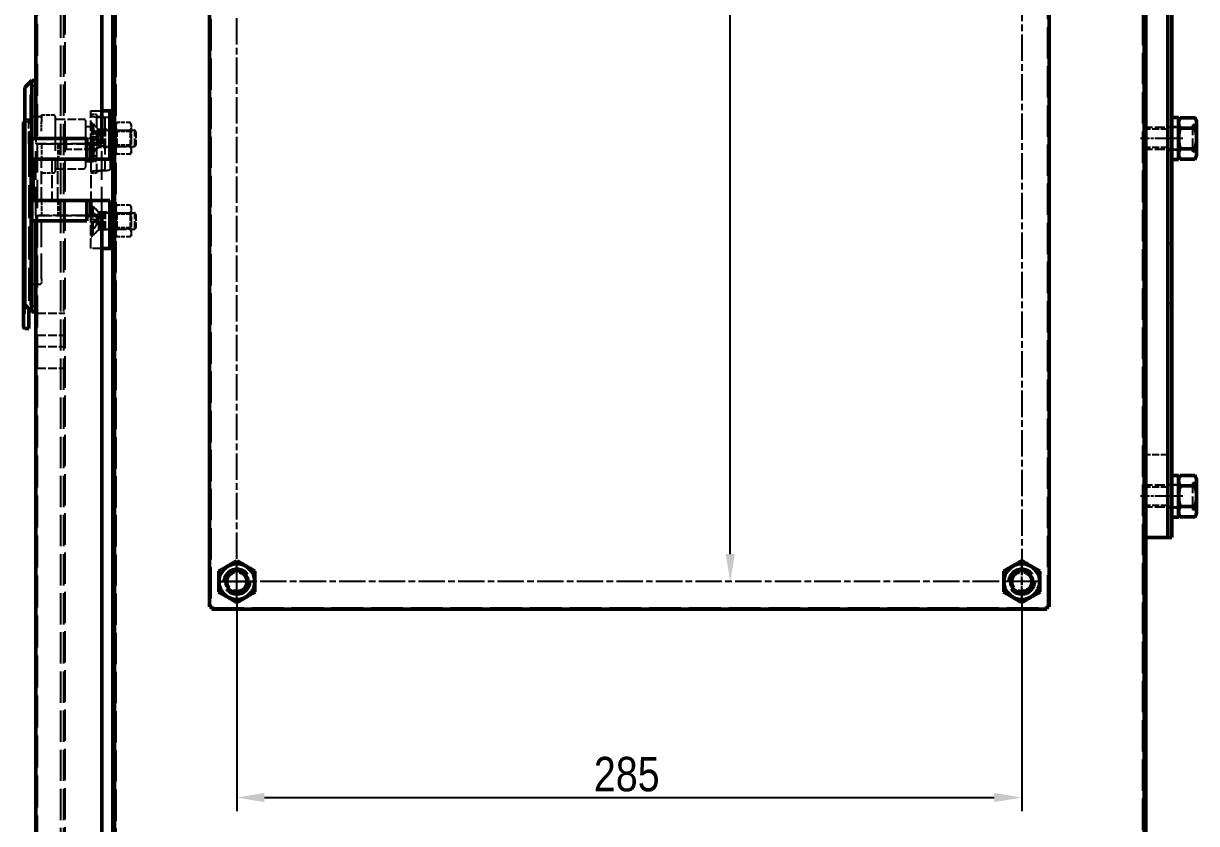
# Model space of a CAD drawing. Header units: millimetres. Extents: x 0 to 19094, y -1 to 2103.
# Drawn here: x 1362.1 to 1788.1, y 1368.4 to 1659 of the extents above; entities that cross this region are included whole.
import ezdxf

# ---------------------------------------------------------------- set-up
doc = ezdxf.new("R2010")
doc.units = ezdxf.units.MM
doc.header["$LTSCALE"] = 2.5
doc.linetypes.add('CHAIN', pattern=[0.7087, 0.4724, -0.0591, 0.1181, -0.0591])
doc.linetypes.add('DASHED', pattern=[0.2067, 0.1654, -0.0413])
for name, color, linetype, lineweight in [('Center Mark (ANSI)', 7, 'Continuous', 25), ('Centerline (ANSI)', 7, 'Continuous', 25), ('Co ban', 7, 'Continuous', 50), ('Dimension (ANSI)', 7, 'Continuous', 25), ('Hatch (ANSI)', 7, 'Continuous', 18)]:
    doc.layers.add(name, color=color, linetype=linetype, lineweight=lineweight)
doc.layers.add('Manh', color=7, linetype='DASHED', lineweight=25, true_color=0x008000)
doc.styles.add('StandardAM_ANSI', font='')
doc.styles.get('StandardAM_ANSI').set_extended_font_data('VNI-Helve-Condense')
doc.dimstyles.new('Default - mm (ANSI)', dxfattribs={"dimscale": 2.5, "dimtxt": 5, "dimasz": 4, "dimexe": 2, "dimexo": 0.5, "dimgap": 0.8, "dimtad": 1, "dimtoh": 1, "dimdec": 0, "dimrnd": 1e-08, "dimzin": 4, "dimdsep": 46, "dimtxsty": 'StandardAM_ANSI', "dimcen": 0.09, "dimdle": 10, "dimclrd": 256, "dimclre": 256, "dimclrt": 256, "dimadec": 1, "dimazin": 1, "dimtfac": 0.61, "dimtofl": 0, "dimtmove": 0, "dimatfit": 3, "dimldrblk": 'DOT', "dimfxl": 1, "dimtolj": 1, "dimtzin": 4, "dimlwd": -1, "dimlwe": -1, "dimarcsym": 0})

# ---------------------------------------------------------------- blocks, each defined once
blk = doc.blocks.new('*D22')
at = {"layer": 'Defpoints', "color": 0, "transparency": 16777216}
for p in [(1439.64, 1450.12), (1724.64, 1450.12), (1724.64, 1377.82)]:
    blk.add_point(p, dxfattribs=at)
at = {"layer": 'Dimension (ANSI)', "transparency": 16777216}
for p, q in [((1439.64, 1448.87), (1439.64, 1372.82)), ((1724.64, 1448.87), (1724.64, 1372.82)), ((1449.64, 1377.82), (1714.64, 1377.82))]:
    blk.add_line(p, q, dxfattribs=at)
for points in [[(1449.64, 1379.49), (1449.64, 1376.15), (1439.64, 1377.82)], [(1714.64, 1379.49), (1714.64, 1376.15), (1724.64, 1377.82)]]:
    blk.add_solid(points, dxfattribs=at)
at = {"layer": 'Dimension (ANSI)', "color": 150, "true_color": 0x0080ff, "transparency": 16777216, "insert": (1569.26, 1392.59), "char_height": 12.5, "attachment_point": 1, "style": 'StandardAM_ANSI'}
blk.add_mtext('\\A1;285', dxfattribs=at)
blk = doc.blocks.new('_Dot')
at = {"color": 0, "linetype": 'ByBlock', "lineweight": -2}
blk.add_line((-0.5, 0), (-1, 0), dxfattribs=at)
at = {"color": 0, "linetype": 'ByBlock', "const_width": 0.5}
blk.add_lwpolyline([(-0.25, 0, 1), (0.25, 0, 1)], format="xyb", close=True, dxfattribs=at)
blk = doc.blocks.new('*D23')
at = {"layer": 'Defpoints', "color": 0, "transparency": 16777216}
for p in [(1618.79, 1893.24), (1618.79, 1893.24), (1618.79, 1456.24)]:
    blk.add_point(p, dxfattribs=at)
at = {"layer": 'Dimension (ANSI)', "transparency": 16777216}
blk.add_line((1618.79, 1466.24), (1618.79, 1883.24), dxfattribs=at)
for points in [[(1617.12, 1883.24), (1620.45, 1883.24), (1618.79, 1893.24)], [(1617.12, 1466.24), (1620.45, 1466.24), (1618.79, 1456.24)]]:
    blk.add_solid(points, dxfattribs=at)
at = {"layer": 'Dimension (ANSI)', "color": 150, "true_color": 0x0080ff, "transparency": 16777216, "insert": (1604.02, 1661.76), "char_height": 12.5, "attachment_point": 1, "rotation": 90, "style": 'StandardAM_ANSI'}
blk.add_mtext('\\A1;437', dxfattribs=at)

msp = doc.modelspace()

# ---------------------------------------------------------------- hatches: boundary and pattern name
at = {"layer": 'Hatch (ANSI)'}
h = msp.add_hatch(dxfattribs=at)
h.set_pattern_fill('ANSI31', color=256, scale=12.7, style=0)
h.set_pattern_definition([(45, (0, 0), (-1.122532, 1.122532), [])])
h.paths.add_polyline_path([(1395.142, 1283.455), (1394.642, 1283.455), (1394.642, 1265.096), (1395.142, 1265.096)])
h.paths.add_polyline_path([(1394.642, 1875.742), (1395.142, 1875.742), (1395.142, 1937.389), (1394.642, 1937.389)])
h.paths.add_polyline_path([(1394.642, 1775.742), (1395.142, 1775.742), (1395.142, 1850.742), (1394.642, 1850.742)])
h.paths.add_polyline_path([(1395.142, 1750.742), (1394.642, 1750.742), (1394.642, 1675.742), (1395.142, 1675.742)])
h.paths.add_polyline_path([(1394.642, 1575.742), (1395.142, 1575.742), (1395.142, 1650.742), (1394.642, 1650.742)])
h.paths.add_polyline_path([(1395.142, 1550.742), (1394.642, 1550.742), (1394.642, 1342.951), (1395.142, 1342.951)])
h.paths.add_polyline_path([(1395.495, 1264.242), (1768.788, 1264.242), (1768.788, 1264.742), (1395.495, 1264.742)])
h.paths.add_polyline_path([(1768.788, 1938.242), (1395.495, 1938.242), (1395.495, 1937.742), (1768.788, 1937.742)])
h.paths.add_polyline_path([(1769.642, 1265.096), (1769.642, 1937.389), (1769.142, 1937.389), (1769.142, 1265.096)])

# ---------------------------------------------------------------- linework, layer by layer
at = {"layer": 'Center Mark (ANSI)', "linetype": 'CHAIN', "ltscale": 2.721974}
for p, q in [((1724.642, 1450.117), (1724.642, 1462.367)), ((1433.517, 1456.242), (1445.767, 1456.242))]:
    msp.add_line(p, q, dxfattribs=at)
at = {"layer": 'Centerline (ANSI)', "linetype": 'CHAIN', "ltscale": 8.113447}
for p, q in [((1439.642, 1450.117), (1439.642, 1899.367)), ((1724.642, 1899.367), (1724.642, 1450.117)), ((1730.767, 1456.242), (1433.517, 1456.242))]:
    msp.add_line(p, q, dxfattribs=at)
at = {"layer": 'Centerline (ANSI)', "linetype": 'CHAIN', "ltscale": 3.410825}
for p, q in [((1783.077, 1617.242), (1767.727, 1617.242)), ((1783.077, 1487.242), (1767.727, 1487.242))]:
    msp.add_line(p, q, dxfattribs=at)
at = {"layer": 'Co ban'}
for p, q in [((1769.142, 1937.389), (1769.142, 1265.096)), ((1769.642, 1265.096), (1769.642, 1937.389)), ((1429.642, 1447.242), (1429.642, 1902.242)), ((1734.642, 1902.242), (1734.642, 1447.242)), ((1777.642, 1477.242), (1777.642, 1887.242)), ((1777.642, 1477.242), (1777.642, 1887.242)), ((1779.142, 1477.242), (1779.142, 1887.242)), ((1390.642, 1862.242), (1390.642, 1615.242)), ((1366.642, 1617.242), (1366.642, 1860.242)), ((1394.642, 1650.742), (1394.642, 1675.742)), ((1395.142, 1675.742), (1395.142, 1650.742)), ((1395.142, 1650.742), (1394.642, 1650.742)), ((1394.642, 1650.742), (1394.642, 1575.742)), ((1395.142, 1575.742), (1395.142, 1650.742)), ((1362.642, 1635.742), (1365.142, 1638.242)), ((1362.642, 1635.742), (1362.642, 1556.742)), ((1365.142, 1617.242), (1365.142, 1638.242)), ((1366.642, 1638.242), (1365.142, 1638.242)), ((1390.642, 1627.242), (1393.554, 1627.242)), ((1393.554, 1627.242), (1394.642, 1627.242)), ((1393.554, 1627.242), (1393.554, 1609.742)), ((1781.602, 1624.852), (1780.885, 1624.852)), ((1781.602, 1624.852), (1781.602, 1609.632)), ((1781.602, 1623.742), (1782.182, 1624.748)), ((1782.182, 1624.748), (1787.521, 1624.748)), ((1788.102, 1623.742), (1787.521, 1624.748)), ((1788.102, 1622.872), (1788.102, 1623.742)), ((1362.142, 1615.242), (1362.142, 1622.742)), ((1782.182, 1620.995), (1787.521, 1620.995)), ((1788.102, 1617.242), (1788.102, 1622.872)), ((1362.142, 1615.242), (1362.142, 1556.242)), ((1365.142, 1617.242), (1365.142, 1609.742)), ((1365.142, 1617.242), (1385.142, 1617.242)), ((1385.142, 1617.242), (1385.142, 1609.742)), ((1385.142, 1615.242), (1390.642, 1615.242)), ((1386.642, 1609.742), (1386.642, 1615.242)), ((1788.102, 1611.613), (1788.102, 1617.242)), ((1781.602, 1610.742), (1782.182, 1609.737)), ((1782.182, 1613.49), (1787.521, 1613.49)), ((1788.102, 1610.742), (1787.521, 1609.737)), ((1788.102, 1610.742), (1788.102, 1611.613)), ((1365.142, 1609.742), (1385.142, 1609.742)), ((1365.142, 1594.742), (1365.142, 1609.742)), ((1365.642, 1609.742), (1365.642, 1594.742)), ((1388.642, 1609.742), (1385.142, 1609.742)), ((1388.642, 1609.742), (1393.554, 1609.742)), ((1781.602, 1609.632), (1779.142, 1609.632)), ((1782.182, 1609.737), (1787.521, 1609.737)), ((1385.142, 1594.742), (1365.142, 1594.742)), ((1365.142, 1594.742), (1365.142, 1587.242)), ((1385.142, 1594.742), (1385.142, 1587.242)), ((1385.142, 1594.742), (1388.642, 1594.742)), ((1386.642, 1589.242), (1386.642, 1594.742)), ((1393.554, 1594.742), (1388.642, 1594.742)), ((1393.554, 1594.742), (1393.554, 1577.242)), ((1390.642, 1589.242), (1385.142, 1589.242)), ((1390.642, 1589.242), (1390.642, 1342.242)), ((1365.142, 1554.242), (1365.142, 1587.242)), ((1385.142, 1587.242), (1365.142, 1587.242)), ((1366.642, 1344.242), (1366.642, 1587.242)), ((1393.554, 1577.242), (1390.642, 1577.242)), ((1394.642, 1577.242), (1393.554, 1577.242)), ((1394.642, 1575.742), (1395.142, 1575.742)), ((1394.642, 1550.742), (1394.642, 1575.742)), ((1395.142, 1575.742), (1395.142, 1550.742)), ((1362.142, 1548.742), (1362.142, 1556.242)), ((1362.642, 1556.742), (1365.142, 1554.242)), ((1364.142, 1555.242), (1364.142, 1548.242)), ((1366.642, 1554.242), (1365.142, 1554.242)), ((1395.142, 1550.742), (1394.642, 1550.742)), ((1394.642, 1550.742), (1394.642, 1342.951)), ((1395.142, 1342.951), (1395.142, 1550.742)), ((1364.142, 1548.242), (1362.642, 1548.242)), ((1781.602, 1494.852), (1780.885, 1494.852)), ((1781.602, 1494.852), (1781.602, 1479.632)), ((1781.602, 1493.742), (1782.182, 1494.748)), ((1782.182, 1494.748), (1787.521, 1494.748)), ((1782.182, 1490.995), (1787.521, 1490.995)), ((1788.102, 1493.742), (1787.521, 1494.748)), ((1788.102, 1492.872), (1788.102, 1493.742)), ((1788.102, 1487.242), (1788.102, 1492.872)), ((1788.102, 1481.613), (1788.102, 1487.242)), ((1782.182, 1483.49), (1787.521, 1483.49)), ((1781.602, 1479.632), (1779.142, 1479.632)), ((1781.602, 1480.742), (1782.182, 1479.737)), ((1782.182, 1479.737), (1787.521, 1479.737)), ((1788.102, 1480.742), (1787.521, 1479.737)), ((1788.102, 1480.742), (1788.102, 1481.613)), ((1777.642, 1477.242), (1777.642, 1472.242)), ((1777.642, 1472.242), (1777.642, 1477.242)), ((1779.142, 1477.242), (1779.142, 1472.242)), ((1769.642, 1472.242), (1777.642, 1472.242)), ((1777.642, 1472.242), (1779.142, 1472.242)), ((1429.642, 1447.242), (1430.642, 1447.242)), ((1429.642, 1447.242), (1429.642, 1447.096)), ((1430.142, 1447.096), (1429.642, 1447.096)), ((1430.142, 1447.242), (1430.142, 1447.096)), ((1430.642, 1446.742), (1430.495, 1446.742)), ((1430.495, 1446.742), (1430.495, 1446.242)), ((1430.495, 1446.242), (1430.642, 1446.242)), ((1430.642, 1447.242), (1430.642, 1446.242)), ((1733.642, 1446.242), (1430.642, 1446.242)), ((1733.642, 1446.242), (1733.642, 1447.242)), ((1733.642, 1447.242), (1734.642, 1447.242)), ((1733.642, 1446.742), (1733.788, 1446.742)), ((1733.642, 1446.242), (1733.788, 1446.242)), ((1733.788, 1446.742), (1733.788, 1446.242)), ((1734.142, 1447.242), (1734.142, 1447.096)), ((1734.142, 1447.096), (1734.642, 1447.096)), ((1734.642, 1447.096), (1734.642, 1447.242))]:
    msp.add_line(p, q, dxfattribs=at)
for centre in [(1439.642, 1456.242), (1724.642, 1456.242)]:
    msp.add_circle(centre, 4, dxfattribs=at)
for centre, radius, start, end in [((1362.642, 1622.742), 0.5, 90, 180), ((1362.642, 1548.742), 0.5, 180, 270), ((1439.642, 1456.242), 6.5, 120, 180), ((1439.642, 1456.242), 6.5, 60, 120), ((1439.642, 1456.242), 6.5, 0, 60), ((1724.642, 1456.242), 6.5, 120, 180), ((1724.642, 1456.242), 6.5, 60, 120), ((1724.642, 1456.242), 6.5, 0, 60), ((1439.642, 1456.242), 6.5, 180, 240), ((1439.642, 1456.242), 6.5, 300, 0), ((1724.642, 1456.242), 6.5, 180, 240), ((1724.642, 1456.242), 6.5, 300, 0), ((1439.642, 1456.242), 6.5, 240, 300), ((1724.642, 1456.242), 6.5, 240, 300)]:
    msp.add_arc(centre, radius, start, end, dxfattribs=at)
for centre in [(1780.885, 1617.242), (1780.885, 1487.242)]:
    msp.add_ellipse(centre, major_axis=(-43.158, 0), ratio=0.176327, start_param=4.712389, end_param=4.7528073, dxfattribs=at)
for points in [[(1782.182, 1624.748), (1781.602, 1623.742), (1781.602, 1622.872)], [(1788.102, 1622.872), (1788.102, 1623.742), (1787.521, 1624.748)], [(1781.602, 1622.872), (1781.602, 1622.001), (1782.182, 1620.995)], [(1782.182, 1620.995), (1781.602, 1618.984), (1781.602, 1617.242)], [(1787.521, 1620.995), (1788.102, 1622.001), (1788.102, 1622.872)], [(1788.102, 1617.242), (1788.102, 1618.984), (1787.521, 1620.995)], [(1781.602, 1617.242), (1781.602, 1615.501), (1782.182, 1613.49)], [(1787.521, 1613.49), (1788.102, 1615.501), (1788.102, 1617.242)], [(1782.182, 1613.49), (1781.602, 1612.484), (1781.602, 1611.613)], [(1781.602, 1611.613), (1781.602, 1610.742), (1782.182, 1609.737)], [(1788.102, 1611.613), (1788.102, 1612.484), (1787.521, 1613.49)], [(1787.521, 1609.737), (1788.102, 1610.742), (1788.102, 1611.613)], [(1782.182, 1494.748), (1781.602, 1493.742), (1781.602, 1492.872)], [(1781.602, 1492.872), (1781.602, 1492.001), (1782.182, 1490.995)], [(1782.182, 1490.995), (1781.602, 1488.984), (1781.602, 1487.242)], [(1788.102, 1492.872), (1788.102, 1493.742), (1787.521, 1494.748)], [(1787.521, 1490.995), (1788.102, 1492.001), (1788.102, 1492.872)], [(1788.102, 1487.242), (1788.102, 1488.984), (1787.521, 1490.995)], [(1781.602, 1487.242), (1781.602, 1485.501), (1782.182, 1483.49)], [(1787.521, 1483.49), (1788.102, 1485.501), (1788.102, 1487.242)], [(1782.182, 1483.49), (1781.602, 1482.484), (1781.602, 1481.613)], [(1788.102, 1481.613), (1788.102, 1482.484), (1787.521, 1483.49)], [(1781.602, 1481.613), (1781.602, 1480.742), (1782.182, 1479.737)], [(1787.521, 1479.737), (1788.102, 1480.742), (1788.102, 1481.613)], [(1433.142, 1459.995), (1434.883, 1461.001), (1436.392, 1461.872)], [(1436.392, 1461.872), (1437.9, 1462.742), (1439.642, 1463.748)], [(1439.642, 1463.748), (1441.383, 1462.742), (1442.892, 1461.872)], [(1442.892, 1461.872), (1444.4, 1461.001), (1446.142, 1459.995)], [(1718.142, 1459.995), (1719.883, 1461.001), (1721.392, 1461.872)], [(1721.392, 1461.872), (1722.9, 1462.742), (1724.642, 1463.748)], [(1724.642, 1463.748), (1726.383, 1462.742), (1727.892, 1461.872)], [(1727.892, 1461.872), (1729.4, 1461.001), (1731.142, 1459.995)], [(1433.142, 1456.242), (1433.142, 1457.984), (1433.142, 1459.995)], [(1446.142, 1459.995), (1446.142, 1457.984), (1446.142, 1456.242)], [(1718.142, 1456.242), (1718.142, 1457.984), (1718.142, 1459.995)], [(1731.142, 1459.995), (1731.142, 1457.984), (1731.142, 1456.242)], [(1433.142, 1452.49), (1433.142, 1454.501), (1433.142, 1456.242)], [(1446.142, 1456.242), (1446.142, 1454.501), (1446.142, 1452.49)], [(1718.142, 1452.49), (1718.142, 1454.501), (1718.142, 1456.242)], [(1731.142, 1456.242), (1731.142, 1454.501), (1731.142, 1452.49)], [(1436.392, 1450.613), (1434.883, 1451.484), (1433.142, 1452.49)], [(1439.642, 1448.737), (1437.9, 1449.742), (1436.392, 1450.613)], [(1442.892, 1450.613), (1441.383, 1449.742), (1439.642, 1448.737)], [(1446.142, 1452.49), (1444.4, 1451.484), (1442.892, 1450.613)], [(1721.392, 1450.613), (1719.883, 1451.484), (1718.142, 1452.49)], [(1724.642, 1448.737), (1722.9, 1449.742), (1721.392, 1450.613)], [(1727.892, 1450.613), (1726.383, 1449.742), (1724.642, 1448.737)], [(1731.142, 1452.49), (1729.4, 1451.484), (1727.892, 1450.613)]]:
    msp.add_rational_spline(points, [1, 1.0379548493, 1], degree=2, dxfattribs=at)
at = {"layer": 'Manh', "ltscale": 27.586491}
for p, q in [((1377.142, 1937.242), (1377.142, 1267.242)), ((1768.642, 1266.242), (1768.642, 1936.242))]:
    msp.add_line(p, q, dxfattribs=at)
at = {"layer": 'Manh', "ltscale": 27.528263}
msp.add_line((1395.642, 1935.535), (1395.642, 1266.949), dxfattribs=at)
at = {"layer": 'Manh', "ltscale": 27.515724}
for p, q in [((1430.142, 1902.242), (1430.142, 1447.242)), ((1734.142, 1447.242), (1734.142, 1902.242))]:
    msp.add_line(p, q, dxfattribs=at)
at = {"layer": 'Manh', "ltscale": 27.497648}
for p, q in [((1375.642, 1892.535), (1375.642, 1309.949)), ((1376.642, 1892.535), (1376.642, 1309.949))]:
    msp.add_line(p, q, dxfattribs=at)
at = {"layer": 'Manh', "ltscale": 28.116907}
for p, q in [((1367.142, 1862.242), (1367.142, 1615.242)), ((1367.142, 1589.242), (1367.142, 1342.242))]:
    msp.add_line(p, q, dxfattribs=at)
at = {"layer": 'Manh', "ltscale": 25.479761}
msp.add_line((1364.642, 1556.742), (1364.642, 1635.742), dxfattribs=at)
at = {"layer": 'Manh', "ltscale": 1.142718}
for p, q in [((1366.642, 1636.242), (1365.142, 1636.242)), ((1362.642, 1624.242), (1364.142, 1624.242)), ((1364.142, 1623.242), (1362.642, 1623.242)), ((1777.642, 1621.492), (1779.142, 1621.492)), ((1777.642, 1612.992), (1779.142, 1612.992)), ((1777.642, 1579.242), (1779.142, 1579.242)), ((1366.642, 1556.242), (1365.142, 1556.242)), ((1777.642, 1557.242), (1779.142, 1557.242)), ((1777.642, 1491.492), (1779.142, 1491.492)), ((1777.642, 1482.992), (1779.142, 1482.992))]:
    msp.add_line(p, q, dxfattribs=at)
at = {"layer": 'Manh', "ltscale": 8.259859}
for p, q in [((1386.642, 1627.242), (1390.642, 1627.242)), ((1390.642, 1577.242), (1386.642, 1577.242))]:
    msp.add_line(p, q, dxfattribs=at)
at = {"layer": 'Manh', "ltscale": 9.142444}
for p, q in [((1386.642, 1615.242), (1386.642, 1627.242)), ((1386.642, 1577.242), (1386.642, 1589.242))]:
    msp.add_line(p, q, dxfattribs=at)
at = {"layer": 'Manh', "ltscale": 10.770705}
for p, q in [((1364.142, 1615.242), (1364.142, 1624.242)), ((1388.642, 1625.89), (1388.642, 1616.89)), ((1388.642, 1613.595), (1388.642, 1604.595))]:
    msp.add_line(p, q, dxfattribs=at)
at = {"layer": 'Manh', "ltscale": 2.285536}
for p, q in [((1365.142, 1625.242), (1368.142, 1625.242)), ((1365.142, 1564.242), (1368.142, 1564.242))]:
    msp.add_line(p, q, dxfattribs=at)
at = {"layer": 'Manh', "ltscale": 0.380839}
for p, q in [((1367.142, 1626.242), (1366.642, 1626.242)), ((1366.642, 1566.242), (1367.142, 1566.242)), ((1367.142, 1563.992), (1366.642, 1563.992)), ((1367.142, 1563.742), (1366.642, 1563.742)), ((1362.142, 1557.094), (1362.642, 1557.094)), ((1362.142, 1556.692), (1362.642, 1556.692)), ((1362.142, 1555.506), (1362.642, 1555.506)), ((1362.142, 1555.296), (1362.642, 1555.296)), ((1362.142, 1554.899), (1362.642, 1554.899)), ((1367.142, 1558.492), (1366.642, 1558.492)), ((1362.142, 1554.008), (1362.642, 1554.008)), ((1362.142, 1553.918), (1362.642, 1553.918)), ((1362.142, 1553.594), (1362.642, 1553.594)), ((1362.142, 1553.521), (1362.642, 1553.521)), ((1367.142, 1459.742), (1366.642, 1459.742)), ((1367.142, 1455.742), (1366.642, 1455.742)), ((1367.142, 1391.742), (1366.642, 1391.742)), ((1367.142, 1387.742), (1366.642, 1387.742))]:
    msp.add_line(p, q, dxfattribs=at)
at = {"layer": 'Manh', "ltscale": 1.929415}
msp.add_line((1368.919, 1625.242), (1368.142, 1625.242), dxfattribs=at)
at = {"layer": 'Manh', "ltscale": 2.478572}
msp.add_line((1368.642, 1625.742), (1368.642, 1625.242), dxfattribs=at)
at = {"layer": 'Manh', "ltscale": 3.428354}
msp.add_line((1368.642, 1625.742), (1373.142, 1625.742), dxfattribs=at)
at = {"layer": 'Manh', "ltscale": 1.795034}
for p, q in [((1368.642, 1624.742), (1368.642, 1623.242)), ((1368.642, 1566.242), (1368.642, 1564.742))]:
    msp.add_line(p, q, dxfattribs=at)
at = {"layer": 'Manh', "ltscale": 2.603563}
msp.add_line((1368.642, 1619.825), (1368.642, 1623.242), dxfattribs=at)
at = {"layer": 'Manh', "ltscale": 30.397606}
msp.add_line((1373.642, 1625.242), (1373.642, 1605.242), dxfattribs=at)
at = {"layer": 'Manh', "ltscale": 7.618686}
for p, q in [((1374.142, 1624.242), (1384.142, 1624.242)), ((1374.142, 1606.242), (1384.142, 1606.242)), ((1367.142, 1553.742), (1377.142, 1553.742)), ((1367.142, 1545.809), (1377.142, 1545.809)), ((1367.142, 1541.675), (1377.142, 1541.675)), ((1367.142, 1533.742), (1377.142, 1533.742))]:
    msp.add_line(p, q, dxfattribs=at)
at = {"layer": 'Manh', "ltscale": 25.837965}
msp.add_line((1384.642, 1623.742), (1384.642, 1606.742), dxfattribs=at)
at = {"layer": 'Manh', "ltscale": 1.523657}
for p, q in [((1388.642, 1625.89), (1386.642, 1625.89)), ((1385.142, 1621.606), (1387.142, 1621.606)), ((1388.642, 1621.606), (1386.642, 1621.606)), ((1388.642, 1619.742), (1386.642, 1619.742)), ((1366.642, 1617.242), (1366.642, 1615.242)), ((1387.142, 1617.242), (1385.142, 1617.242)), ((1388.642, 1617.106), (1386.642, 1617.106)), ((1388.642, 1613.378), (1386.642, 1613.378)), ((1388.642, 1610.742), (1386.642, 1610.742)), ((1385.142, 1608.878), (1387.142, 1608.878)), ((1388.642, 1608.878), (1386.642, 1608.878)), ((1388.642, 1604.595), (1386.642, 1604.595)), ((1366.642, 1589.242), (1366.642, 1587.242))]:
    msp.add_line(p, q, dxfattribs=at)
at = {"layer": 'Manh', "ltscale": 2.962913}
for p, q in [((1389.392, 1620.492), (1386.642, 1623.242)), ((1389.392, 1613.992), (1386.642, 1611.242)), ((1389.392, 1590.492), (1386.642, 1593.242)), ((1389.392, 1583.992), (1386.642, 1581.242))]:
    msp.add_line(p, q, dxfattribs=at)
at = {"layer": 'Manh', "ltscale": 5.868368}
for p, q in [((1387.924, 1625.133), (1390.359, 1624.852)), ((1392.256, 1624.876), (1389.822, 1625.157)), ((1390.359, 1605.633), (1387.924, 1605.352)), ((1389.822, 1605.328), (1392.256, 1605.608))]:
    msp.add_line(p, q, dxfattribs=at)
at = {"layer": 'Manh', "ltscale": 14.179227}
for p, q in [((1391.642, 1624.548), (1391.642, 1605.937)), ((1393.642, 1624.548), (1393.642, 1605.937))]:
    msp.add_line(p, q, dxfattribs=at)
at = {"layer": 'Manh', "ltscale": 0.680383}
for p, q in [((1395.642, 1622.242), (1396.088, 1623.016)), ((1401.342, 1622.242), (1400.895, 1623.016)), ((1395.642, 1612.242), (1396.088, 1611.469)), ((1401.342, 1612.242), (1400.895, 1611.469)), ((1395.642, 1592.242), (1396.088, 1593.016)), ((1401.342, 1592.242), (1400.895, 1593.016)), ((1395.642, 1582.242), (1396.088, 1581.469)), ((1401.342, 1582.242), (1400.895, 1581.469))]:
    msp.add_line(p, q, dxfattribs=at)
at = {"layer": 'Manh', "ltscale": 3.662126}
for p, q in [((1400.895, 1623.016), (1396.088, 1623.016)), ((1400.895, 1620.129), (1396.088, 1620.129)), ((1400.895, 1614.356), (1396.088, 1614.356)), ((1400.895, 1611.469), (1396.088, 1611.469)), ((1400.895, 1593.016), (1396.088, 1593.016)), ((1400.895, 1590.129), (1396.088, 1590.129)), ((1400.895, 1584.356), (1396.088, 1584.356)), ((1400.895, 1581.469), (1396.088, 1581.469))]:
    msp.add_line(p, q, dxfattribs=at)
at = {"layer": 'Manh', "ltscale": 12.56584}
for p, q in [((1386.948, 1611.992), (1386.948, 1622.492)), ((1387.392, 1611.992), (1387.392, 1622.492)), ((1386.948, 1581.992), (1386.948, 1592.492)), ((1387.392, 1581.992), (1387.392, 1592.492))]:
    msp.add_line(p, q, dxfattribs=at)
at = {"layer": 'Manh', "ltscale": 0.337622}
for p, q in [((1386.948, 1622.492), (1387.392, 1622.492)), ((1386.948, 1611.992), (1387.392, 1611.992)), ((1386.948, 1592.492), (1387.392, 1592.492)), ((1386.948, 1581.992), (1387.392, 1581.992))]:
    msp.add_line(p, q, dxfattribs=at)
at = {"layer": 'Manh', "ltscale": 0.841808}
for p, q in [((1388.089, 1619.724), (1387.1, 1620.217)), ((1388.089, 1614.761), (1387.1, 1614.268)), ((1388.089, 1589.724), (1387.1, 1590.217)), ((1388.089, 1584.761), (1387.1, 1584.268))]:
    msp.add_line(p, q, dxfattribs=at)
at = {"layer": 'Manh', "ltscale": 2.754667}
for p, q in [((1389.948, 1619.936), (1387.392, 1622.492)), ((1389.948, 1614.549), (1387.392, 1611.992)), ((1389.948, 1589.936), (1387.392, 1592.492)), ((1389.948, 1584.549), (1387.392, 1581.992))]:
    msp.add_line(p, q, dxfattribs=at)
at = {"layer": 'Manh', "ltscale": 6.094929}
for p, q in [((1387.642, 1615.242), (1387.642, 1620.899)), ((1777.642, 1620.566), (1769.642, 1620.566)), ((1387.642, 1609.585), (1387.642, 1615.242)), ((1777.642, 1613.919), (1769.642, 1613.919)), ((1777.642, 1502.242), (1769.642, 1502.242)), ((1777.642, 1490.566), (1769.642, 1490.566)), ((1777.642, 1483.919), (1769.642, 1483.919))]:
    msp.add_line(p, q, dxfattribs=at)
at = {"layer": 'Manh', "ltscale": 0.420491}
for p, q in [((1388.089, 1619.662), (1388.089, 1619.724)), ((1388.089, 1614.761), (1388.089, 1614.822)), ((1388.089, 1589.662), (1388.089, 1589.724)), ((1388.089, 1584.761), (1388.089, 1584.822))]:
    msp.add_line(p, q, dxfattribs=at)
at = {"layer": 'Manh', "ltscale": 2.140947}
for p, q in [((1389.408, 1617.242), (1388.089, 1619.724)), ((1389.408, 1617.242), (1388.089, 1614.761)), ((1389.408, 1587.242), (1388.089, 1589.724)), ((1389.408, 1587.242), (1388.089, 1584.761))]:
    msp.add_line(p, q, dxfattribs=at)
at = {"layer": 'Manh', "ltscale": 7.778815}
for p, q in [((1389.392, 1620.492), (1389.392, 1613.992)), ((1389.392, 1590.492), (1389.392, 1583.992))]:
    msp.add_line(p, q, dxfattribs=at)
at = {"layer": 'Manh', "ltscale": 3.999763}
for p, q in [((1394.642, 1620.492), (1389.392, 1620.492)), ((1394.642, 1613.992), (1389.392, 1613.992)), ((1394.642, 1590.492), (1389.392, 1590.492)), ((1394.642, 1583.992), (1389.392, 1583.992))]:
    msp.add_line(p, q, dxfattribs=at)
at = {"layer": 'Manh', "ltscale": 6.446287}
for p, q in [((1389.948, 1614.549), (1389.948, 1619.936)), ((1391.335, 1614.549), (1391.335, 1619.936)), ((1389.948, 1584.549), (1389.948, 1589.936)), ((1391.335, 1584.549), (1391.335, 1589.936))]:
    msp.add_line(p, q, dxfattribs=at)
at = {"layer": 'Manh', "ltscale": 1.056283}
for p, q in [((1389.948, 1619.936), (1391.335, 1619.936)), ((1389.948, 1614.549), (1391.335, 1614.549)), ((1389.948, 1589.936), (1391.335, 1589.936)), ((1389.948, 1584.549), (1391.335, 1584.549))]:
    msp.add_line(p, q, dxfattribs=at)
at = {"layer": 'Manh', "ltscale": 0.52244}
for p, q in [((1391.335, 1619.936), (1391.948, 1620.242)), ((1402.948, 1619.629), (1402.642, 1620.242)), ((1391.335, 1614.549), (1391.948, 1614.242)), ((1402.948, 1614.856), (1402.642, 1614.242)), ((1391.335, 1589.936), (1391.948, 1590.242)), ((1402.948, 1589.629), (1402.642, 1590.242)), ((1402.948, 1584.856), (1402.642, 1584.242)), ((1391.335, 1584.549), (1391.948, 1584.242))]:
    msp.add_line(p, q, dxfattribs=at)
at = {"layer": 'Manh', "ltscale": 7.180437}
for p, q in [((1391.948, 1614.242), (1391.948, 1620.242)), ((1402.642, 1614.242), (1402.642, 1620.242)), ((1391.948, 1584.242), (1391.948, 1590.242)), ((1402.642, 1584.242), (1402.642, 1590.242))]:
    msp.add_line(p, q, dxfattribs=at)
at = {"layer": 'Manh', "ltscale": 8.146878}
for p, q in [((1391.948, 1620.242), (1402.642, 1620.242)), ((1391.948, 1614.242), (1402.642, 1614.242)), ((1391.948, 1590.242), (1402.642, 1590.242)), ((1391.948, 1584.242), (1402.642, 1584.242))]:
    msp.add_line(p, q, dxfattribs=at)
at = {"layer": 'Manh', "ltscale": 0.761779}
for p, q in [((1395.642, 1620.492), (1394.642, 1620.492)), ((1395.642, 1613.992), (1394.642, 1613.992)), ((1395.642, 1590.492), (1394.642, 1590.492)), ((1395.642, 1583.992), (1394.642, 1583.992)), ((1769.642, 1502.242), (1768.642, 1502.242))]:
    msp.add_line(p, q, dxfattribs=at)
at = {"layer": 'Manh', "ltscale": 0.53863}
for p, q in [((1396.142, 1619.701), (1395.642, 1620.201)), ((1400.842, 1619.701), (1401.342, 1620.201)), ((1387.142, 1617.242), (1387.642, 1617.742)), ((1396.142, 1614.784), (1395.642, 1614.284)), ((1400.842, 1614.784), (1401.342, 1614.284)), ((1387.142, 1613.242), (1387.642, 1612.742)), ((1396.142, 1589.701), (1395.642, 1590.201)), ((1400.842, 1589.701), (1401.342, 1590.201)), ((1396.142, 1584.784), (1395.642, 1584.284)), ((1400.842, 1584.784), (1401.342, 1584.284))]:
    msp.add_line(p, q, dxfattribs=at)
at = {"layer": 'Manh', "ltscale": 5.88435}
for p, q in [((1396.142, 1614.784), (1396.142, 1619.701)), ((1400.842, 1619.701), (1400.842, 1614.784)), ((1396.142, 1584.784), (1396.142, 1589.701)), ((1400.842, 1589.701), (1400.842, 1584.784))]:
    msp.add_line(p, q, dxfattribs=at)
at = {"layer": 'Manh', "ltscale": 3.58073}
for p, q in [((1400.842, 1619.701), (1396.142, 1619.701)), ((1400.842, 1614.784), (1396.142, 1614.784)), ((1400.842, 1589.701), (1396.142, 1589.701)), ((1400.842, 1584.784), (1396.142, 1584.784))]:
    msp.add_line(p, q, dxfattribs=at)
at = {"layer": 'Manh', "ltscale": 1.994494}
for p, q in [((1401.342, 1621.572), (1401.342, 1622.242)), ((1401.342, 1612.242), (1401.342, 1612.912)), ((1401.342, 1591.572), (1401.342, 1592.242)), ((1401.342, 1582.242), (1401.342, 1582.912))]:
    msp.add_line(p, q, dxfattribs=at)
at = {"layer": 'Manh', "ltscale": 3.989087}
for p, q in [((1401.342, 1617.242), (1401.342, 1621.572)), ((1401.342, 1612.912), (1401.342, 1617.242)), ((1401.342, 1587.242), (1401.342, 1591.572)), ((1401.342, 1582.912), (1401.342, 1587.242))]:
    msp.add_line(p, q, dxfattribs=at)
at = {"layer": 'Manh', "ltscale": 5.712137}
for p, q in [((1402.948, 1619.629), (1402.948, 1614.856)), ((1402.948, 1589.629), (1402.948, 1584.856))]:
    msp.add_line(p, q, dxfattribs=at)
at = {"layer": 'Manh', "ltscale": 9.57395}
for p, q in [((1769.602, 1621.242), (1769.602, 1613.242)), ((1769.602, 1491.242), (1769.602, 1483.242))]:
    msp.add_line(p, q, dxfattribs=at)
at = {"layer": 'Manh', "ltscale": 8.837692}
for p, q in [((1781.202, 1621.242), (1769.602, 1621.242)), ((1781.202, 1613.242), (1769.602, 1613.242)), ((1781.202, 1491.242), (1769.602, 1491.242)), ((1781.202, 1483.242), (1769.602, 1483.242))]:
    msp.add_line(p, q, dxfattribs=at)
at = {"layer": 'Manh', "ltscale": 0.545467}
for p, q in [((1780.885, 1621.422), (1781.602, 1621.422)), ((1780.885, 1491.422), (1781.602, 1491.422))]:
    msp.add_line(p, q, dxfattribs=at)
at = {"layer": 'Manh', "ltscale": 11.668273}
for p, q in [((1786.802, 1612.367), (1786.802, 1622.117)), ((1786.802, 1482.367), (1786.802, 1492.117))]:
    msp.add_line(p, q, dxfattribs=at)
at = {"layer": 'Manh', "ltscale": 0.990342}
for p, q in [((1788.102, 1622.117), (1786.802, 1622.117)), ((1788.102, 1612.367), (1786.802, 1612.367)), ((1788.102, 1492.117), (1786.802, 1492.117)), ((1788.102, 1482.367), (1786.802, 1482.367))]:
    msp.add_line(p, q, dxfattribs=at)
at = {"layer": 'Manh', "ltscale": 29.027576}
msp.add_line((1364.142, 1615.242), (1364.142, 1555.242), dxfattribs=at)
at = {"layer": 'Manh', "ltscale": 25.157232}
for p, q in [((1366.642, 1589.242), (1366.642, 1615.242)), ((1367.142, 1615.242), (1367.142, 1589.242)), ((1390.642, 1589.242), (1390.642, 1615.242))]:
    msp.add_line(p, q, dxfattribs=at)
at = {"layer": 'Manh', "ltscale": 14.094655}
for p, q in [((1385.142, 1615.242), (1366.642, 1615.242)), ((1366.642, 1589.242), (1385.142, 1589.242))]:
    msp.add_line(p, q, dxfattribs=at)
at = {"layer": 'Manh', "ltscale": 13.332776}
for p, q in [((1367.642, 1615.242), (1385.142, 1615.242)), ((1385.142, 1589.242), (1367.642, 1589.242))]:
    msp.add_line(p, q, dxfattribs=at)
at = {"layer": 'Manh', "ltscale": 4.190233}
for p, q in [((1368.642, 1615.242), (1368.642, 1609.742)), ((1374.642, 1615.242), (1374.642, 1609.742)), ((1374.867, 1615.242), (1374.867, 1609.742)), ((1368.642, 1594.742), (1368.642, 1589.242)), ((1374.642, 1594.742), (1374.642, 1589.242)), ((1374.867, 1594.742), (1374.867, 1589.242))]:
    msp.add_line(p, q, dxfattribs=at)
at = {"layer": 'Manh', "ltscale": 4.786925}
for p, q in [((1377.642, 1617.242), (1377.642, 1613.242)), ((1387.142, 1617.242), (1387.142, 1613.242))]:
    msp.add_line(p, q, dxfattribs=at)
at = {"layer": 'Manh', "ltscale": 1.487143}
for p, q in [((1386.948, 1617.787), (1388.893, 1617.617)), ((1386.948, 1616.698), (1388.893, 1616.868)), ((1386.948, 1587.787), (1388.893, 1587.617)), ((1386.948, 1586.698), (1388.893, 1586.868))]:
    msp.add_line(p, q, dxfattribs=at)
at = {"layer": 'Manh', "ltscale": 0.841082}
for p, q in [((1388.089, 1616.695), (1388.089, 1617.79)), ((1388.089, 1586.695), (1388.089, 1587.79))]:
    msp.add_line(p, q, dxfattribs=at)
at = {"layer": 'Manh', "ltscale": 2.50982}
msp.add_line((1388.642, 1616.89), (1388.642, 1613.595), dxfattribs=at)
at = {"layer": 'Manh', "ltscale": 7.237747}
msp.add_line((1387.142, 1613.242), (1377.642, 1613.242), dxfattribs=at)
at = {"layer": 'Manh', "ltscale": 1.874121}
for p, q in [((1779.142, 1613.062), (1781.602, 1613.062)), ((1779.142, 1483.062), (1781.602, 1483.062))]:
    msp.add_line(p, q, dxfattribs=at)
at = {"layer": 'Manh', "ltscale": 11.42808}
for p, q in [((1368.642, 1594.742), (1368.642, 1609.742)), ((1372.392, 1609.742), (1372.392, 1594.742)), ((1374.642, 1594.742), (1374.642, 1609.742)), ((1386.642, 1609.742), (1386.642, 1594.742))]:
    msp.add_line(p, q, dxfattribs=at)
at = {"layer": 'Manh', "ltscale": 3.047415}
msp.add_line((1369.142, 1604.742), (1373.142, 1604.742), dxfattribs=at)
at = {"layer": 'Manh', "ltscale": 22.254475}
msp.add_line((1368.642, 1566.242), (1368.642, 1589.242), dxfattribs=at)
at = {"layer": 'Manh', "ltscale": 2.082784}
msp.add_line((1362.642, 1556.742), (1362.642, 1554.008), dxfattribs=at)
at = {"layer": 'Manh', "ltscale": 0.315394}
msp.add_line((1362.642, 1554.008), (1362.642, 1553.594), dxfattribs=at)
at = {"layer": 'Manh', "ltscale": 0.408121}
msp.add_line((1362.642, 1553.594), (1362.642, 1553.521), dxfattribs=at)
at = {"layer": 'Manh', "ltscale": 27.921764}
msp.add_line((1430.642, 1446.742), (1733.642, 1446.742), dxfattribs=at)
at = {"layer": 'Manh', "ltscale": 29.637667}
for centre in [(1439.642, 1456.242), (1724.642, 1456.242)]:
    msp.add_circle(centre, 4.875, dxfattribs=at)
at = {"layer": 'Manh', "ltscale": 25.837965}
for centre in [(1439.642, 1456.242), (1724.642, 1456.242)]:
    msp.add_circle(centre, 4.25, dxfattribs=at)
at = {"layer": 'Manh', "ltscale": 24.00499}
for centre in [(1439.642, 1456.242), (1724.642, 1456.242)]:
    msp.add_circle(centre, 3.949, dxfattribs=at)
at = {"layer": 'Manh', "ltscale": 15.909576}
for centre in [(1439.642, 1456.242), (1724.642, 1456.242)]:
    msp.add_circle(centre, 3.324, dxfattribs=at)
at = {"layer": 'Manh', "ltscale": 0.727532}
for centre, start, end in [((1365.142, 1635.742), 90, 180), ((1365.142, 1556.742), 180, 270)]:
    msp.add_arc(centre, 0.5, start, end, dxfattribs=at)
at = {"layer": 'Manh', "ltscale": 0.598278}
for centre, start, end in [((1365.142, 1625.742), 180, 270), ((1368.142, 1624.742), 0, 90), ((1373.142, 1625.242), 0, 90), ((1374.142, 1624.742), 180, 270), ((1384.142, 1623.742), 0, 90), ((1374.142, 1605.742), 90, 180), ((1384.142, 1606.742), 270, 0), ((1369.142, 1604.242), 90, 180), ((1373.142, 1605.242), 270, 0), ((1365.142, 1563.742), 90, 180), ((1368.142, 1564.742), 270, 0)]:
    msp.add_arc(centre, 0.5, start, end, dxfattribs=at)
at = {"layer": 'Manh', "ltscale": 0.23126}
for centre, start, end in [((1387.222, 1620.462), 180, 243.5), ((1387.222, 1614.023), 116.5, 180), ((1387.222, 1590.462), 180, 243.5), ((1387.222, 1584.023), 116.5, 180)]:
    msp.add_arc(centre, 0.274, start, end, dxfattribs=at)
at = {"layer": 'Manh', "ltscale": 0.478602}
for centre, start, end in [((1781.202, 1621.642), 270, 0), ((1781.202, 1612.842), 0, 90), ((1781.202, 1491.642), 270, 0), ((1781.202, 1482.842), 0, 90)]:
    msp.add_arc(centre, 0.4, start, end, dxfattribs=at)
at = {"layer": 'Manh', "ltscale": 6.13265}
for centre, major_axis, start_param, end_param in [((1411.642, 1625.437), (25, 0), 3.1415927, 3.4633432), ((1366.642, 1624.548), (-25, 0), 3.1415927, 3.4633432), ((1366.642, 1605.937), (25, 0), 5.9614348, 6.2831853), ((1411.642, 1605.048), (-25, 0), 5.9614348, 6.2831853)]:
    msp.add_ellipse(centre, major_axis=major_axis, ratio=0.0384615, start_param=start_param, end_param=end_param, dxfattribs=at)
at = {"layer": 'Manh', "ltscale": 5.64203}
for centre, major_axis, start_param, end_param in [((1411.642, 1625.437), (23, 0), 3.1415927, 3.4633432), ((1411.642, 1605.048), (-23, 0), 5.9614348, 6.2831853)]:
    msp.add_ellipse(centre, major_axis=major_axis, ratio=0.0384615, start_param=start_param, end_param=end_param, dxfattribs=at)
at = {"layer": 'Manh', "ltscale": 6.62327}
for centre, major_axis, start_param, end_param in [((1366.642, 1624.548), (-27, 0), 3.1415927, 3.4633432), ((1366.642, 1605.937), (27, 0), 5.9614348, 6.2831853)]:
    msp.add_ellipse(centre, major_axis=major_axis, ratio=0.0384615, start_param=start_param, end_param=end_param, dxfattribs=at)
at = {"layer": 'Manh', "ltscale": 1.903179}
for centre in [(1777.398, 1617.242), (1777.398, 1487.242)]:
    msp.add_ellipse(centre, major_axis=(-43.158, 0), ratio=0.176327, start_param=4.6148277, end_param=4.6719706, dxfattribs=at)
at = {"layer": 'Manh', "ltscale": 0.553884}
for centre in [(1780.885, 1617.242), (1780.885, 1487.242)]:
    msp.add_ellipse(centre, major_axis=(-43.158, 0), ratio=0.176327, start_param=4.6957963, end_param=4.712389, dxfattribs=at)
at = {"layer": 'Manh', "ltscale": 0.727532}
for centre, major_axis, start_param, end_param in [((1385.142, 1622.313), (0, -0.707), 4.712389, 6.2831853), ((1387.142, 1620.899), (0, 0.707), 4.712389, 6.2831853), ((1385.142, 1608.171), (0, 0.707), 0, 1.5707963), ((1387.142, 1609.585), (0, -0.707), 0, 1.5707963)]:
    msp.add_ellipse(centre, major_axis=major_axis, ratio=0.7071068, start_param=start_param, end_param=end_param, dxfattribs=at)
at = {"layer": 'Manh', "ltscale": 1.903074}
for centre in [(1780.885, 1617.242), (1780.885, 1487.242)]:
    msp.add_ellipse(centre, major_axis=(23.706, 0), ratio=0.176327, start_param=1.5405849, end_param=1.6444274, dxfattribs=at)
at = {"layer": 'Manh', "ltscale": 1.903521}
for centre in [(1777.398, 1617.242), (1777.398, 1487.242)]:
    msp.add_ellipse(centre, major_axis=(23.706, 0), ratio=0.176327, start_param=1.3925175, end_param=1.4971652, dxfattribs=at)
at = {"layer": 'Manh', "ltscale": 0.18487}
msp.add_open_spline([(1368.919, 1625.242), (1368.925, 1625.242), (1368.93, 1625.242), (1368.984, 1625.242), (1369.027, 1625.239), (1369.095, 1625.23), (1369.12, 1625.224), (1369.141, 1625.217), (1369.141, 1625.217), (1369.142, 1625.217)], degree=3, knots=[0, 0, 0, 0, 0.001574999, 0.001574999, 0.016080315, 0.016080315, 0.028651734, 0.028651734, 0.02879873, 0.02879873, 0.02879873, 0.02879873], dxfattribs=at)
at = {"layer": 'Manh', "ltscale": 2.232965}
for points in [[(1396.088, 1623.016), (1395.642, 1622.242), (1395.642, 1621.572)], [(1401.342, 1621.572), (1401.342, 1622.242), (1400.895, 1623.016)], [(1395.642, 1621.572), (1395.642, 1620.903), (1396.088, 1620.129)], [(1396.088, 1620.129), (1395.642, 1618.582), (1395.642, 1617.242)], [(1400.895, 1620.129), (1401.342, 1620.903), (1401.342, 1621.572)], [(1401.342, 1617.242), (1401.342, 1618.582), (1400.895, 1620.129)], [(1395.642, 1617.242), (1395.642, 1615.903), (1396.088, 1614.356)], [(1400.895, 1614.356), (1401.342, 1615.903), (1401.342, 1617.242)], [(1396.088, 1614.356), (1395.642, 1613.582), (1395.642, 1612.912)], [(1395.642, 1612.912), (1395.642, 1612.242), (1396.088, 1611.469)], [(1401.342, 1612.912), (1401.342, 1613.582), (1400.895, 1614.356)], [(1400.895, 1611.469), (1401.342, 1612.242), (1401.342, 1612.912)], [(1396.088, 1593.016), (1395.642, 1592.242), (1395.642, 1591.572)], [(1395.642, 1591.572), (1395.642, 1590.903), (1396.088, 1590.129)], [(1396.088, 1590.129), (1395.642, 1588.582), (1395.642, 1587.242)], [(1401.342, 1591.572), (1401.342, 1592.242), (1400.895, 1593.016)], [(1400.895, 1590.129), (1401.342, 1590.903), (1401.342, 1591.572)], [(1401.342, 1587.242), (1401.342, 1588.582), (1400.895, 1590.129)], [(1395.642, 1587.242), (1395.642, 1585.903), (1396.088, 1584.356)], [(1400.895, 1584.356), (1401.342, 1585.903), (1401.342, 1587.242)], [(1396.088, 1584.356), (1395.642, 1583.582), (1395.642, 1582.912)], [(1395.642, 1582.912), (1395.642, 1582.242), (1396.088, 1581.469)], [(1401.342, 1582.912), (1401.342, 1583.582), (1400.895, 1584.356)], [(1400.895, 1581.469), (1401.342, 1582.242), (1401.342, 1582.912)]]:
    msp.add_rational_spline(points, [1, 1.0379548493, 1], degree=2, dxfattribs=at)
at = {"layer": 'Manh', "ltscale": 0.232169}
for points, knots in [([(1386.948, 1620.386), (1386.948, 1620.351), (1386.956, 1620.311), (1386.982, 1620.249), (1387.005, 1620.215), (1387.048, 1620.172), (1387.074, 1620.154), (1387.1, 1620.141)], [0.04102574, 0.04102574, 0.04102574, 0.04102574, 0.051307907, 0.051307907, 0.061482243, 0.061482243, 0.069730772, 0.069730772, 0.069730772, 0.069730772]), ([(1387.1, 1617.909), (1387.074, 1617.912), (1387.048, 1617.916), (1387.005, 1617.922), (1386.982, 1617.927), (1386.956, 1617.933), (1386.948, 1617.937), (1386.948, 1617.939)], [0.093737763, 0.093737763, 0.093737763, 0.093737763, 0.101986292, 0.101986292, 0.112160628, 0.112160628, 0.122442796, 0.122442796, 0.122442796, 0.122442796]), ([(1386.948, 1616.546), (1386.948, 1616.548), (1386.956, 1616.551), (1386.982, 1616.558), (1387.005, 1616.562), (1387.048, 1616.569), (1387.074, 1616.573), (1387.1, 1616.576)], [0.04102574, 0.04102574, 0.04102574, 0.04102574, 0.051307907, 0.051307907, 0.061482243, 0.061482243, 0.069730772, 0.069730772, 0.069730772, 0.069730772]), ([(1387.1, 1614.344), (1387.074, 1614.331), (1387.048, 1614.313), (1387.005, 1614.27), (1386.982, 1614.236), (1386.956, 1614.173), (1386.948, 1614.133), (1386.948, 1614.099)], [0.093737763, 0.093737763, 0.093737763, 0.093737763, 0.101986292, 0.101986292, 0.112160628, 0.112160628, 0.122442796, 0.122442796, 0.122442796, 0.122442796]), ([(1386.948, 1590.386), (1386.948, 1590.351), (1386.956, 1590.311), (1386.982, 1590.249), (1387.005, 1590.215), (1387.048, 1590.172), (1387.074, 1590.154), (1387.1, 1590.141)], [0.04102574, 0.04102574, 0.04102574, 0.04102574, 0.051307907, 0.051307907, 0.061482243, 0.061482243, 0.069730772, 0.069730772, 0.069730772, 0.069730772]), ([(1387.1, 1587.909), (1387.074, 1587.912), (1387.048, 1587.916), (1387.005, 1587.922), (1386.982, 1587.927), (1386.956, 1587.933), (1386.948, 1587.937), (1386.948, 1587.939)], [0.093737763, 0.093737763, 0.093737763, 0.093737763, 0.101986292, 0.101986292, 0.112160628, 0.112160628, 0.122442796, 0.122442796, 0.122442796, 0.122442796]), ([(1386.948, 1586.546), (1386.948, 1586.548), (1386.956, 1586.551), (1386.982, 1586.558), (1387.005, 1586.562), (1387.048, 1586.569), (1387.074, 1586.573), (1387.1, 1586.576)], [0.04102574, 0.04102574, 0.04102574, 0.04102574, 0.051307907, 0.051307907, 0.061482243, 0.061482243, 0.069730772, 0.069730772, 0.069730772, 0.069730772]), ([(1387.1, 1584.344), (1387.074, 1584.331), (1387.048, 1584.313), (1387.005, 1584.27), (1386.982, 1584.236), (1386.956, 1584.173), (1386.948, 1584.133), (1386.948, 1584.099)], [0.093737763, 0.093737763, 0.093737763, 0.093737763, 0.101986292, 0.101986292, 0.112160628, 0.112160628, 0.122442796, 0.122442796, 0.122442796, 0.122442796])]:
    msp.add_open_spline(points, degree=3, knots=knots, dxfattribs=at)
at = {"layer": 'Manh', "ltscale": 0.841843}
for points, weights in [([(1388.089, 1619.662), (1387.639, 1619.88), (1387.1, 1620.141)], [1, 1.00464950016, 1.00113080679]), ([(1387.1, 1617.909), (1387.639, 1617.844), (1388.089, 1617.79)], [1.00113080241, 1.00464948173, 1]), ([(1388.089, 1616.695), (1387.639, 1616.641), (1387.1, 1616.576)], [1, 1.00464950794, 1.00113080863]), ([(1387.1, 1614.344), (1387.639, 1614.604), (1388.089, 1614.822)], [1.00113080683, 1.00464950033, 1]), ([(1388.089, 1589.662), (1387.639, 1589.88), (1387.1, 1590.141)], [1, 1.00464950016, 1.00113080679]), ([(1387.1, 1587.909), (1387.639, 1587.844), (1388.089, 1587.79)], [1.00113080241, 1.00464948173, 1]), ([(1388.089, 1586.695), (1387.639, 1586.641), (1387.1, 1586.576)], [1, 1.00464950794, 1.00113080863]), ([(1387.1, 1584.344), (1387.639, 1584.604), (1388.089, 1584.822)], [1.00113080683, 1.00464950033, 1])]:
    msp.add_rational_spline(points, weights, degree=2, dxfattribs=at)
at = {"layer": 'Manh', "ltscale": 1.290829}
for points, weights in [([(1388.875, 1618.171), (1388.655, 1618.598), (1388.089, 1619.662)], [2.17557207205, 1.6371056015, 1]), ([(1388.089, 1617.79), (1388.655, 1617.668), (1388.875, 1617.62)], [1, 1.6371056015, 2.17557207205]), ([(1388.875, 1616.865), (1388.655, 1616.817), (1388.089, 1616.695)], [2.17557207205, 1.6371056015, 1]), ([(1388.089, 1614.822), (1388.655, 1615.886), (1388.875, 1616.313)], [1, 1.6371056015, 2.17557207205]), ([(1388.875, 1588.171), (1388.655, 1588.598), (1388.089, 1589.662)], [2.17557207205, 1.6371056015, 1]), ([(1388.089, 1587.79), (1388.655, 1587.668), (1388.875, 1587.62)], [1, 1.6371056015, 2.17557207205]), ([(1388.875, 1586.865), (1388.655, 1586.817), (1388.089, 1586.695)], [2.17557207205, 1.6371056015, 1]), ([(1388.089, 1584.822), (1388.655, 1585.886), (1388.875, 1586.313)], [1, 1.6371056015, 2.17557207205])]:
    msp.add_rational_spline(points, weights, degree=2, dxfattribs=at)
at = {"layer": 'Manh', "ltscale": 0.724382}
for points in [[(1388.875, 1617.62), (1388.878, 1617.619), (1388.881, 1617.618), (1388.911, 1617.614), (1388.935, 1617.618), (1388.973, 1617.639), (1388.989, 1617.654), (1389.012, 1617.7), (1389.018, 1617.729), (1389.018, 1617.793), (1389.012, 1617.832), (1388.989, 1617.916), (1388.973, 1617.96), (1388.935, 1618.049), (1388.911, 1618.102), (1388.881, 1618.159), (1388.878, 1618.165), (1388.875, 1618.171)], [(1388.875, 1616.313), (1388.878, 1616.319), (1388.881, 1616.326), (1388.911, 1616.383), (1388.935, 1616.436), (1388.973, 1616.525), (1388.989, 1616.569), (1389.012, 1616.652), (1389.018, 1616.691), (1389.018, 1616.756), (1389.012, 1616.785), (1388.989, 1616.83), (1388.973, 1616.846), (1388.935, 1616.867), (1388.911, 1616.871), (1388.881, 1616.866), (1388.878, 1616.866), (1388.875, 1616.865)], [(1388.875, 1587.62), (1388.878, 1587.619), (1388.881, 1587.618), (1388.911, 1587.614), (1388.935, 1587.618), (1388.973, 1587.639), (1388.989, 1587.654), (1389.012, 1587.7), (1389.018, 1587.729), (1389.018, 1587.793), (1389.012, 1587.832), (1388.989, 1587.916), (1388.973, 1587.96), (1388.935, 1588.049), (1388.911, 1588.102), (1388.881, 1588.159), (1388.878, 1588.165), (1388.875, 1588.171)], [(1388.875, 1586.313), (1388.878, 1586.319), (1388.881, 1586.326), (1388.911, 1586.383), (1388.935, 1586.436), (1388.973, 1586.525), (1388.989, 1586.569), (1389.012, 1586.652), (1389.018, 1586.691), (1389.018, 1586.756), (1389.012, 1586.785), (1388.989, 1586.83), (1388.973, 1586.846), (1388.935, 1586.867), (1388.911, 1586.871), (1388.881, 1586.866), (1388.878, 1586.866), (1388.875, 1586.865)]]:
    msp.add_open_spline(points, degree=3, knots=[0.221432141, 0.221432141, 0.221432141, 0.221432141, 0.223349029, 0.223349029, 0.239363705, 0.239363705, 0.252998201, 0.252998201, 0.266632697, 0.266632697, 0.280267194, 0.280267194, 0.29390169, 0.29390169, 0.309916366, 0.309916366, 0.311833254, 0.311833254, 0.311833254, 0.311833254], dxfattribs=at)

# ---------------------------------------------------------------- dimensions: what is measured, and where the dimension line sits
at = {"layer": 'Dimension (ANSI)'}
dim = msp.add_linear_dim(base=(1618.786, 1893.242), p1=(1618.786, 1456.242), p2=(1618.786, 1893.242), angle=90, dimstyle='Default - mm (ANSI)', override={"dimgap": 0.8, "dimtoh": 0, "dimdec": 0, "dimse1": 1, "dimse2": 1, "dimtol": 0, "dimlim": 0, "dimtp": 0, "dimtm": 0, "dimtdec": 2, "dimatfit": 1}, dxfattribs=at)
dim.commit()
dim.dimension.update_dxf_attribs({"geometry": '*D23', "text_midpoint": (1618.786, 1674.742), "dimtype": 160})
dim = msp.add_linear_dim(base=(1724.642, 1377.821), p1=(1439.642, 1450.117), p2=(1724.642, 1450.117), dimstyle='Default - mm (ANSI)', override={"dimgap": 0.8, "dimtoh": 0, "dimdec": 0, "dimtol": 0, "dimlim": 0, "dimtp": 0, "dimtm": 0, "dimtdec": 2, "dimatfit": 1}, dxfattribs=at)
dim.commit()
dim.dimension.update_dxf_attribs({"geometry": '*D22', "text_midpoint": (1582.142, 1377.821), "dimtype": 160})

doc.saveas('drawing.dxf')
